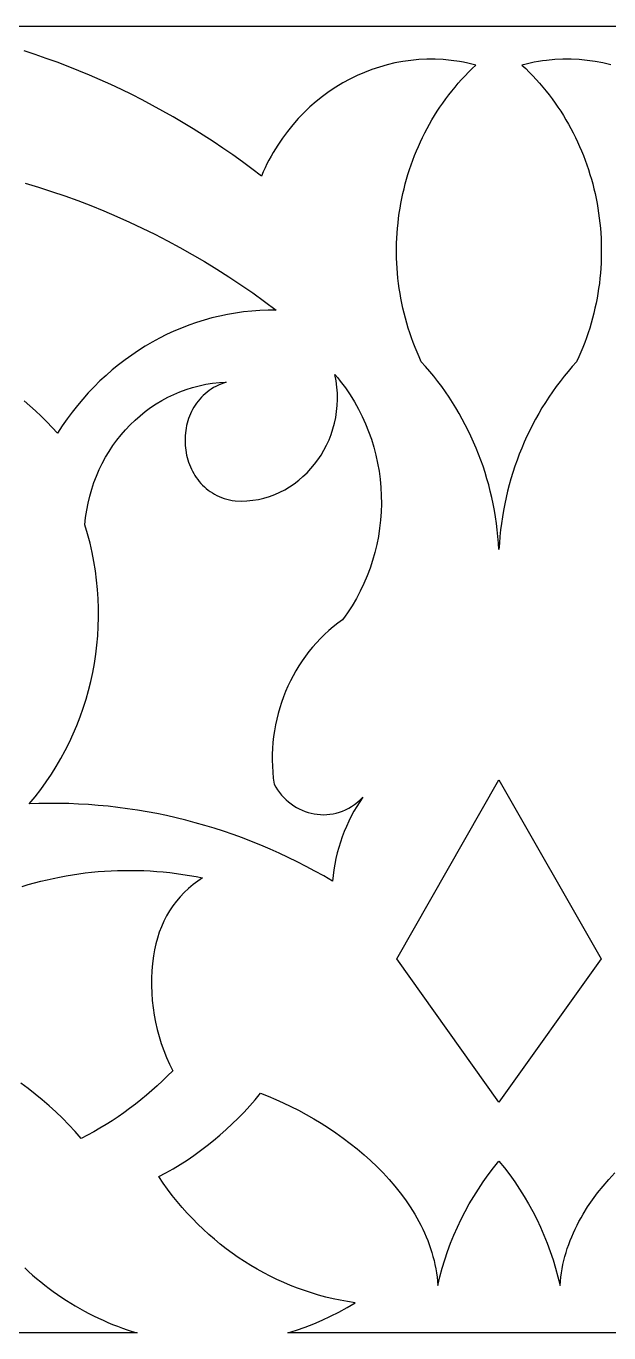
# Model space of a CAD drawing. Extents: x 1908 to 2928, y -299 to 721.
# Drawn here: x 2476 to 2511.7, y -198.6 to -118.6 of the extents above; entities that cross this region are included whole.
import ezdxf

# ---------------------------------------------------------------- set-up
doc = ezdxf.new("R2010")
doc.units = 0
doc.layers.add('BITMAP_LAYER', color=18, linetype='CONTINUOUS')

msp = doc.modelspace()

# ---------------------------------------------------------------- linework, layer by layer
at = {"layer": 'BITMAP_LAYER'}
for points in [[(2469.713, -118.579), (2504.935, -118.579), (2540.157, -118.579)], [(2511.774, -120.947), (2511.297, -120.835), (2510.815, -120.745), (2510.328, -120.676), (2509.838, -120.631), (2509.344, -120.608), (2508.847, -120.608), (2508.348, -120.631), (2507.848, -120.678), (2507.598, -120.711), (2507.347, -120.75), (2507.096, -120.794), (2506.846, -120.845), (2506.595, -120.902), (2506.345, -120.966), (2506.571, -121.18), (2506.792, -121.398), (2507.008, -121.621), (2507.218, -121.847), (2507.423, -122.078), (2507.623, -122.312), (2507.818, -122.55), (2508.008, -122.792), (2508.192, -123.037), (2508.371, -123.286), (2508.545, -123.538), (2508.713, -123.793), (2508.876, -124.052), (2509.034, -124.313), (2509.186, -124.578), (2509.333, -124.845), (2509.475, -125.115), (2509.611, -125.388), (2509.741, -125.663), (2509.866, -125.941), (2509.986, -126.221), (2510.1, -126.504), (2510.209, -126.788), (2510.312, -127.075), (2510.409, -127.364), (2510.501, -127.654), (2510.588, -127.947), (2510.669, -128.241), (2510.744, -128.536), (2510.813, -128.833), (2510.877, -129.132), (2510.935, -129.432), (2510.987, -129.733), (2511.034, -130.035), (2511.075, -130.338), (2511.11, -130.642), (2511.14, -130.947), (2511.163, -131.252), (2511.181, -131.558), (2511.193, -131.865), (2511.199, -132.172), (2511.199, -132.479), (2511.194, -132.787), (2511.182, -133.095), (2511.165, -133.402), (2511.141, -133.71), (2511.112, -134.017), (2511.077, -134.325), (2511.035, -134.631), (2510.988, -134.938), (2510.935, -135.243), (2510.875, -135.548), (2510.81, -135.853), (2510.738, -136.156), (2510.661, -136.459), (2510.577, -136.76), (2510.487, -137.061), (2510.391, -137.36), (2510.289, -137.657), (2510.181, -137.953), (2510.066, -138.248), (2509.945, -138.541), (2509.818, -138.833), (2509.685, -139.122), (2509.422, -139.415), (2509.166, -139.713), (2508.917, -140.018), (2508.675, -140.327), (2508.439, -140.642), (2508.211, -140.962), (2507.99, -141.287), (2507.776, -141.617), (2507.569, -141.951), (2507.37, -142.291), (2507.178, -142.634), (2506.993, -142.982), (2506.815, -143.334), (2506.646, -143.69), (2506.483, -144.05), (2506.329, -144.414), (2506.181, -144.781), (2506.042, -145.152), (2505.911, -145.526), (2505.787, -145.904), (2505.671, -146.284), (2505.563, -146.667), (2505.463, -147.053), (2505.372, -147.442), (2505.288, -147.833), (2505.213, -148.227), (2505.145, -148.622), (2505.087, -149.02), (2505.036, -149.42), (2504.994, -149.821), (2504.96, -150.225), (2504.935, -150.629), (2504.91, -150.225), (2504.876, -149.821), (2504.834, -149.42), (2504.784, -149.02), (2504.725, -148.622), (2504.658, -148.227), (2504.582, -147.833), (2504.499, -147.442), (2504.407, -147.053), (2504.307, -146.667), (2504.199, -146.284), (2504.083, -145.904), (2503.96, -145.526), (2503.828, -145.152), (2503.689, -144.781), (2503.542, -144.414), (2503.387, -144.05), (2503.225, -143.69), (2503.055, -143.334), (2502.878, -142.982), (2502.693, -142.634), (2502.501, -142.291), (2502.301, -141.951), (2502.094, -141.617), (2501.88, -141.287), (2501.659, -140.962), (2501.431, -140.642), (2501.196, -140.327), (2500.954, -140.018), (2500.704, -139.713), (2500.448, -139.415), (2500.186, -139.122), (2500.052, -138.833), (2499.925, -138.541), (2499.804, -138.248), (2499.69, -137.953), (2499.581, -137.657), (2499.479, -137.36), (2499.383, -137.061), (2499.293, -136.76), (2499.21, -136.459), (2499.132, -136.156), (2499.06, -135.853), (2498.995, -135.548), (2498.936, -135.243), (2498.882, -134.938), (2498.835, -134.631), (2498.794, -134.325), (2498.758, -134.017), (2498.729, -133.71), (2498.706, -133.402), (2498.688, -133.095), (2498.677, -132.787), (2498.671, -132.479), (2498.671, -132.172), (2498.677, -131.865), (2498.689, -131.558), (2498.707, -131.252), (2498.731, -130.947), (2498.76, -130.642), (2498.795, -130.338), (2498.836, -130.035), (2498.883, -129.733), (2498.935, -129.432), (2498.993, -129.132), (2499.057, -128.833), (2499.127, -128.536), (2499.202, -128.241), (2499.283, -127.947), (2499.369, -127.654), (2499.461, -127.364), (2499.558, -127.075), (2499.661, -126.788), (2499.77, -126.504), (2499.884, -126.221), (2500.004, -125.941), (2500.129, -125.663), (2500.26, -125.388), (2500.396, -125.115), (2500.537, -124.845), (2500.684, -124.578), (2500.836, -124.313), (2500.994, -124.052), (2501.157, -123.793), (2501.325, -123.538), (2501.499, -123.286), (2501.678, -123.037), (2501.863, -122.792), (2502.052, -122.55), (2502.247, -122.312), (2502.447, -122.078), (2502.652, -121.847), (2502.863, -121.621), (2503.078, -121.398), (2503.299, -121.18), (2503.525, -120.966), (2503.275, -120.902), (2503.024, -120.845), (2502.774, -120.794), (2502.523, -120.75), (2502.022, -120.678), (2501.522, -120.631), (2501.023, -120.608), (2500.527, -120.608), (2500.033, -120.631), (2499.542, -120.676), (2499.055, -120.745), (2498.573, -120.835), (2498.096, -120.947), (2497.625, -121.081), (2497.161, -121.235), (2496.703, -121.411), (2496.254, -121.607), (2495.812, -121.823), (2495.38, -122.059), (2494.957, -122.314), (2494.545, -122.589), (2494.143, -122.882), (2493.753, -123.194), (2493.375, -123.524), (2493.01, -123.872), (2492.658, -124.238), (2492.321, -124.621), (2491.998, -125.02), (2491.69, -125.436), (2491.398, -125.869), (2491.123, -126.317), (2490.992, -126.547), (2490.865, -126.781), (2490.743, -127.019), (2490.625, -127.26), (2490.511, -127.505), (2490.403, -127.754), (2489.823, -127.313), (2489.238, -126.881), (2488.647, -126.458), (2488.051, -126.046), (2487.451, -125.643), (2486.845, -125.25), (2486.234, -124.866), (2485.619, -124.493), (2484.999, -124.129), (2484.375, -123.775), (2483.746, -123.432), (2483.113, -123.098), (2482.476, -122.774), (2481.834, -122.46), (2481.189, -122.157), (2480.54, -121.863), (2479.887, -121.58), (2479.23, -121.307), (2478.57, -121.044), (2477.906, -120.792), (2477.239, -120.55), (2476.569, -120.318), (2475.896, -120.096)], [(2475.947, -128.189), (2476.758, -128.434), (2477.566, -128.694), (2478.37, -128.969), (2479.171, -129.26), (2479.967, -129.566), (2480.76, -129.886), (2481.548, -130.223), (2482.331, -130.574), (2483.11, -130.94), (2483.884, -131.321), (2484.653, -131.718), (2485.416, -132.129), (2486.174, -132.556), (2486.926, -132.997), (2487.673, -133.454), (2488.413, -133.926), (2489.147, -134.412), (2489.874, -134.914), (2490.595, -135.431), (2491.309, -135.962), (2490.807, -135.965), (2490.308, -135.985), (2489.811, -136.021), (2489.316, -136.074), (2488.826, -136.143), (2488.338, -136.228), (2487.854, -136.329), (2487.375, -136.445), (2486.9, -136.577), (2486.43, -136.725), (2485.965, -136.887), (2485.505, -137.065), (2485.051, -137.257), (2484.603, -137.465), (2484.162, -137.686), (2483.727, -137.922), (2483.299, -138.172), (2482.878, -138.436), (2482.465, -138.714), (2482.06, -139.005), (2481.663, -139.31), (2481.275, -139.628), (2480.895, -139.959), (2480.525, -140.303), (2480.164, -140.659), (2479.813, -141.028), (2479.472, -141.41), (2479.141, -141.804), (2478.822, -142.209), (2478.513, -142.627), (2478.216, -143.056), (2477.93, -143.497), (2477.604, -143.146), (2477.271, -142.802), (2476.932, -142.467), (2476.588, -142.139), (2476.238, -141.82), (2475.882, -141.509)], [(2475.758, -171.249), (2476.137, -171.136), (2476.519, -171.03), (2476.901, -170.931), (2477.286, -170.838), (2477.672, -170.752), (2478.059, -170.673), (2478.448, -170.6), (2478.839, -170.535), (2479.23, -170.476), (2479.623, -170.425), (2480.017, -170.38), (2480.412, -170.343), (2480.808, -170.312), (2481.204, -170.289), (2481.602, -170.273), (2482, -170.264), (2482.399, -170.262), (2482.799, -170.267), (2483.199, -170.279), (2483.599, -170.299), (2483.999, -170.326), (2484.4, -170.361), (2484.801, -170.402), (2485.202, -170.451), (2485.604, -170.508), (2486.005, -170.572), (2486.405, -170.643), (2486.806, -170.722), (2486.506, -170.922), (2486.218, -171.138), (2485.944, -171.37), (2485.683, -171.617), (2485.437, -171.879), (2485.206, -172.155), (2484.99, -172.443), (2484.789, -172.744), (2484.604, -173.056), (2484.436, -173.38), (2484.286, -173.713), (2484.152, -174.056), (2484.037, -174.407), (2483.94, -174.766), (2483.862, -175.132), (2483.803, -175.504), (2483.746, -175.957), (2483.707, -176.412), (2483.686, -176.866), (2483.682, -177.32), (2483.695, -177.773), (2483.726, -178.224), (2483.775, -178.674), (2483.84, -179.12), (2483.923, -179.564), (2484.023, -180.003), (2484.14, -180.438), (2484.273, -180.868), (2484.424, -181.293), (2484.591, -181.711), (2484.774, -182.123), (2484.975, -182.528), (2484.665, -182.844), (2484.35, -183.153), (2484.029, -183.455), (2483.702, -183.749), (2483.37, -184.036), (2483.032, -184.315), (2482.69, -184.587), (2482.341, -184.851), (2481.988, -185.107), (2481.63, -185.355), (2481.267, -185.595), (2480.899, -185.827), (2480.527, -186.051), (2480.15, -186.267), (2479.768, -186.474), (2479.383, -186.673), (2479.007, -186.249), (2478.621, -185.837), (2478.227, -185.437), (2477.824, -185.049), (2477.412, -184.673), (2476.992, -184.309), (2476.564, -183.957), (2476.128, -183.618), (2475.685, -183.292)], [(2517.853, -198.579), (2492.017, -198.579), (2492.552, -198.412), (2493.082, -198.227), (2493.606, -198.024), (2494.124, -197.802), (2494.636, -197.562), (2495.141, -197.304), (2495.64, -197.029), (2496.13, -196.735), (2495.678, -196.666), (2495.229, -196.584), (2494.784, -196.49), (2494.341, -196.383), (2493.902, -196.265), (2493.467, -196.135), (2493.036, -195.994), (2492.61, -195.84), (2492.187, -195.676), (2491.769, -195.5), (2491.356, -195.312), (2490.948, -195.114), (2490.545, -194.905), (2490.147, -194.685), (2489.755, -194.454), (2489.369, -194.213), (2488.988, -193.961), (2488.614, -193.699), (2488.245, -193.426), (2487.884, -193.144), (2487.529, -192.851), (2487.18, -192.549), (2486.839, -192.237), (2486.505, -191.915), (2486.179, -191.584), (2485.86, -191.244), (2485.549, -190.894), (2485.246, -190.536), (2484.951, -190.168), (2484.665, -189.791), (2484.387, -189.406), (2484.118, -189.012), (2484.562, -188.775), (2485, -188.527), (2485.431, -188.267), (2485.855, -187.996), (2486.272, -187.713), (2486.683, -187.42), (2487.086, -187.115), (2487.481, -186.8), (2487.869, -186.474), (2488.249, -186.137), (2488.621, -185.79), (2488.985, -185.433), (2489.34, -185.066), (2489.686, -184.689), (2490.024, -184.303), (2490.352, -183.906), (2490.813, -184.087), (2491.277, -184.282), (2491.742, -184.491), (2492.209, -184.715), (2492.675, -184.952), (2493.14, -185.203), (2493.602, -185.468), (2494.061, -185.745), (2494.515, -186.035), (2494.964, -186.338), (2495.406, -186.653), (2495.84, -186.981), (2496.265, -187.32), (2496.68, -187.671), (2497.083, -188.033), (2497.475, -188.406), (2497.854, -188.79), (2498.218, -189.184), (2498.566, -189.589), (2498.898, -190.004), (2499.213, -190.429), (2499.508, -190.863), (2499.784, -191.306), (2499.914, -191.532), (2500.039, -191.759), (2500.159, -191.989), (2500.272, -192.22), (2500.38, -192.454), (2500.482, -192.69), (2500.578, -192.928), (2500.668, -193.168), (2500.752, -193.411), (2500.829, -193.655), (2500.899, -193.901), (2500.963, -194.149), (2501.02, -194.398), (2501.07, -194.65), (2501.113, -194.904), (2501.149, -195.159), (2501.177, -195.416), (2501.198, -195.675), (2501.325, -195.147), (2501.466, -194.626), (2501.623, -194.109), (2501.794, -193.599), (2501.98, -193.096), (2502.18, -192.599), (2502.395, -192.109), (2502.623, -191.626), (2502.865, -191.151), (2503.121, -190.685), (2503.391, -190.227), (2503.674, -189.777), (2503.97, -189.337), (2504.279, -188.906), (2504.601, -188.485), (2504.935, -188.075), (2505.27, -188.485), (2505.592, -188.906), (2505.901, -189.337), (2506.197, -189.777), (2506.479, -190.227), (2506.749, -190.685), (2507.005, -191.151), (2507.247, -191.626), (2507.476, -192.109), (2507.69, -192.599), (2507.89, -193.096), (2508.076, -193.599), (2508.247, -194.109), (2508.404, -194.626), (2508.546, -195.147), (2508.672, -195.675), (2508.693, -195.416), (2508.721, -195.159), (2508.757, -194.904), (2508.8, -194.65), (2508.85, -194.398), (2508.907, -194.149), (2508.971, -193.901), (2509.041, -193.655), (2509.119, -193.411), (2509.202, -193.168), (2509.292, -192.928), (2509.388, -192.69), (2509.49, -192.454), (2509.598, -192.22), (2509.712, -191.989), (2509.831, -191.759), (2509.956, -191.532), (2510.086, -191.306), (2510.362, -190.863), (2510.658, -190.429), (2510.972, -190.004), (2511.304, -189.589), (2511.653, -189.184), (2512.017, -188.79)], [(2475.922, -194.597), (2476.162, -194.82), (2476.405, -195.037), (2476.652, -195.249), (2476.902, -195.457), (2477.156, -195.659), (2477.412, -195.856), (2477.672, -196.048), (2477.935, -196.235), (2478.2, -196.417), (2478.469, -196.593), (2478.741, -196.764), (2479.015, -196.93), (2479.292, -197.09), (2479.572, -197.245), (2479.854, -197.394), (2480.139, -197.538), (2480.427, -197.676), (2480.716, -197.809), (2481.008, -197.936), (2481.302, -198.057), (2481.599, -198.173), (2481.897, -198.283), (2482.198, -198.388), (2482.5, -198.486), (2482.804, -198.579), (2456.395, -198.579)]]:
    msp.add_lwpolyline(points, dxfattribs=at)
for points in [[(2495.069, -140.109), (2495.231, -140.31), (2495.538, -140.722), (2495.826, -141.144), (2496.093, -141.578), (2496.34, -142.021), (2496.568, -142.473), (2496.775, -142.933), (2496.962, -143.401), (2497.13, -143.875), (2497.277, -144.356), (2497.403, -144.841), (2497.51, -145.331), (2497.597, -145.825), (2497.663, -146.322), (2497.709, -146.821), (2497.734, -147.321), (2497.74, -147.823), (2497.725, -148.324), (2497.69, -148.824), (2497.634, -149.323), (2497.558, -149.82), (2497.462, -150.313), (2497.345, -150.803), (2497.207, -151.288), (2497.05, -151.768), (2496.871, -152.242), (2496.672, -152.709), (2496.453, -153.169), (2496.213, -153.62), (2495.952, -154.062), (2495.671, -154.495), (2495.523, -154.707), (2495.369, -154.916), (2495.08, -155.128), (2494.799, -155.35), (2494.528, -155.581), (2494.265, -155.822), (2494.013, -156.071), (2493.769, -156.329), (2493.535, -156.596), (2493.311, -156.87), (2493.097, -157.152), (2492.893, -157.441), (2492.698, -157.737), (2492.515, -158.04), (2492.341, -158.349), (2492.178, -158.664), (2492.025, -158.985), (2491.884, -159.311), (2491.753, -159.642), (2491.633, -159.978), (2491.524, -160.318), (2491.426, -160.663), (2491.34, -161.011), (2491.265, -161.362), (2491.202, -161.716), (2491.15, -162.074), (2491.111, -162.433), (2491.083, -162.795), (2491.067, -163.158), (2491.064, -163.523), (2491.073, -163.889), (2491.095, -164.256), (2491.129, -164.623), (2491.176, -164.99), (2491.277, -165.169), (2491.387, -165.34), (2491.507, -165.504), (2491.634, -165.659), (2491.769, -165.806), (2491.911, -165.944), (2492.06, -166.074), (2492.216, -166.194), (2492.377, -166.305), (2492.544, -166.407), (2492.716, -166.499), (2492.892, -166.581), (2493.072, -166.653), (2493.255, -166.714), (2493.442, -166.765), (2493.631, -166.804), (2493.822, -166.833), (2494.014, -166.85), (2494.208, -166.856), (2494.403, -166.85), (2494.597, -166.832), (2494.791, -166.802), (2494.985, -166.759), (2495.177, -166.704), (2495.367, -166.636), (2495.556, -166.554), (2495.741, -166.459), (2495.923, -166.351), (2496.102, -166.229), (2496.277, -166.093), (2496.447, -165.942), (2496.612, -165.777), (2496.419, -166.061), (2496.235, -166.351), (2496.061, -166.647), (2495.898, -166.949), (2495.744, -167.256), (2495.6, -167.569), (2495.467, -167.886), (2495.344, -168.209), (2495.232, -168.535), (2495.13, -168.866), (2495.039, -169.2), (2494.959, -169.538), (2494.89, -169.879), (2494.831, -170.222), (2494.784, -170.569), (2494.748, -170.917), (2494.215, -170.607), (2493.677, -170.307), (2493.136, -170.017), (2492.59, -169.738), (2492.04, -169.468), (2491.487, -169.209), (2490.93, -168.96), (2490.369, -168.722), (2489.805, -168.494), (2489.237, -168.276), (2488.667, -168.069), (2488.093, -167.873), (2487.517, -167.686), (2486.938, -167.511), (2486.356, -167.346), (2485.772, -167.191), (2485.185, -167.048), (2484.596, -166.915), (2484.005, -166.792), (2483.412, -166.681), (2482.817, -166.58), (2482.22, -166.49), (2481.622, -166.411), (2481.022, -166.342), (2480.421, -166.285), (2479.819, -166.239), (2479.215, -166.203), (2478.611, -166.179), (2478.006, -166.165), (2477.4, -166.163), (2476.793, -166.172), (2476.186, -166.192), (2476.551, -165.755), (2476.9, -165.307), (2477.232, -164.848), (2477.55, -164.38), (2477.851, -163.902), (2478.136, -163.415), (2478.405, -162.919), (2478.657, -162.416), (2478.893, -161.904), (2479.113, -161.386), (2479.317, -160.861), (2479.503, -160.329), (2479.673, -159.792), (2479.827, -159.25), (2479.963, -158.703), (2480.082, -158.151), (2480.184, -157.595), (2480.269, -157.036), (2480.337, -156.475), (2480.388, -155.91), (2480.421, -155.344), (2480.436, -154.776), (2480.434, -154.207), (2480.414, -153.637), (2480.376, -153.067), (2480.32, -152.498), (2480.246, -151.929), (2480.154, -151.361), (2480.044, -150.795), (2479.916, -150.232), (2479.769, -149.671), (2479.604, -149.113), (2479.65, -148.663), (2479.715, -148.22), (2479.8, -147.784), (2479.902, -147.356), (2480.021, -146.936), (2480.158, -146.524), (2480.312, -146.122), (2480.482, -145.729), (2480.668, -145.347), (2480.869, -144.974), (2481.085, -144.613), (2481.316, -144.263), (2481.56, -143.925), (2481.818, -143.599), (2482.09, -143.286), (2482.373, -142.987), (2482.669, -142.701), (2482.977, -142.429), (2483.296, -142.172), (2483.625, -141.93), (2483.965, -141.703), (2484.315, -141.493), (2484.674, -141.299), (2485.043, -141.122), (2485.419, -140.962), (2485.804, -140.82), (2486.196, -140.697), (2486.596, -140.593), (2487.002, -140.507), (2487.414, -140.442), (2487.832, -140.396), (2488.256, -140.372), (2488.088, -140.427), (2487.925, -140.489), (2487.769, -140.558), (2487.619, -140.632), (2487.474, -140.712), (2487.335, -140.798), (2487.203, -140.889), (2487.076, -140.985), (2486.955, -141.086), (2486.839, -141.192), (2486.73, -141.302), (2486.626, -141.416), (2486.528, -141.534), (2486.436, -141.656), (2486.349, -141.782), (2486.269, -141.911), (2486.193, -142.043), (2486.124, -142.178), (2486.06, -142.315), (2486.002, -142.455), (2485.95, -142.597), (2485.903, -142.741), (2485.862, -142.887), (2485.826, -143.035), (2485.796, -143.184), (2485.771, -143.333), (2485.739, -143.636), (2485.728, -143.94), (2485.74, -144.243), (2485.773, -144.545), (2485.828, -144.844), (2485.904, -145.137), (2485.95, -145.281), (2486.001, -145.423), (2486.058, -145.563), (2486.12, -145.7), (2486.188, -145.834), (2486.26, -145.966), (2486.338, -146.095), (2486.421, -146.22), (2486.509, -146.342), (2486.603, -146.459), (2486.701, -146.573), (2486.805, -146.683), (2486.914, -146.788), (2487.028, -146.889), (2487.147, -146.984), (2487.271, -147.075), (2487.401, -147.16), (2487.535, -147.239), (2487.675, -147.313), (2487.819, -147.381), (2487.968, -147.443), (2488.123, -147.498), (2488.282, -147.546), (2488.447, -147.588), (2488.616, -147.622), (2488.79, -147.649), (2489.157, -147.659), (2489.518, -147.645), (2489.872, -147.609), (2490.22, -147.551), (2490.56, -147.471), (2490.893, -147.372), (2491.216, -147.252), (2491.531, -147.114), (2491.836, -146.957), (2492.13, -146.782), (2492.414, -146.591), (2492.687, -146.384), (2492.947, -146.16), (2493.196, -145.923), (2493.431, -145.671), (2493.653, -145.405), (2493.86, -145.127), (2494.053, -144.837), (2494.231, -144.536), (2494.393, -144.224), (2494.538, -143.902), (2494.667, -143.571), (2494.778, -143.231), (2494.872, -142.884), (2494.946, -142.53), (2495.002, -142.169), (2495.038, -141.803), (2495.054, -141.431), (2495.049, -141.056), (2495.022, -140.677), (2494.974, -140.295), (2494.903, -139.91)], [(2511.187, -175.689), (2504.935, -184.451), (2498.683, -175.689), (2504.935, -164.712)]]:
    msp.add_lwpolyline(points, close=True, dxfattribs=at)

doc.saveas('drawing.dxf')
